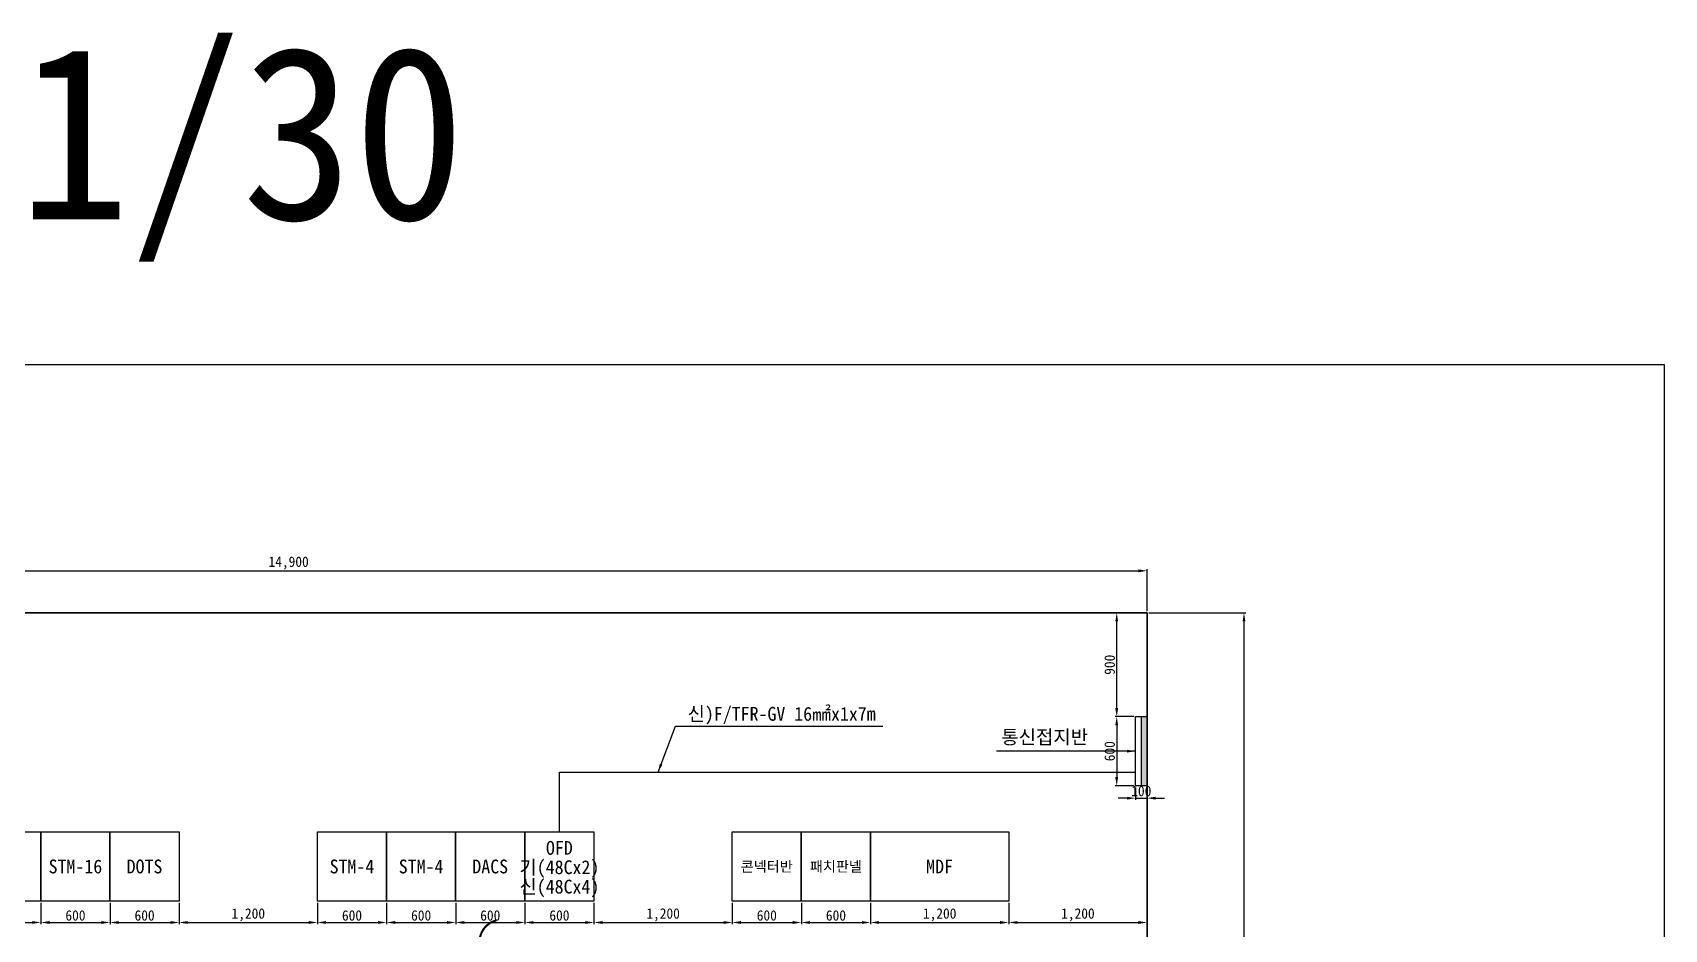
# Model space of a CAD drawing. Header units: millimetres. Extents: x 373947 to 397827, y -164049 to -145689.
# Drawn here: x 383665 to 397827, y -153466 to -145689 of the extents above; entities that cross this region are included whole.
import ezdxf
from ezdxf.enums import TextEntityAlignment as Align

# ---------------------------------------------------------------- set-up
doc = ezdxf.new("R2010")
doc.units = ezdxf.units.MM
for name, color, linetype in [('TT-BASE', 253, 'Continuous'), ('TT-CABL', 4, 'Continuous'), ('TT-TRAY', 4, 'Continuous'), ('TZ-BASE', 253, 'Continuous'), ('TZ-DIMS', 1, 'Continuous'), ('TZ-LEAL', 1, 'Continuous'), ('TZ-LEAT', 3, 'Continuous'), ('TZ-TEXT', 3, 'Continuous')]:
    doc.layers.add(name, color=color, linetype=linetype)
doc.layers.add('TX-PAPR', color=2, linetype='Continuous', plot=False)
doc.styles.get("Standard").update_dxf_attribs({"font": 'GulimChe.ttf'})
doc.dimstyles.new('D30', dxfattribs={"dimscale": 30, "dimtxt": 3, "dimasz": 2.5, "dimexe": 0.5, "dimexo": 0.5, "dimgap": 0.5, "dimtad": 1, "dimdec": 0, "dimzin": 1, "dimdsep": 46, "dimlunit": 6, "dimtxsty": 'Standard', "dimcen": 1, "dimclrd": 1, "dimclre": 1, "dimclrt": 3, "dimadec": 0, "dimazin": 0, "dimtfac": 1, "dimtdec": 0, "dimtix": 1, "dimtmove": 2, "dimatfit": 3, "dimfxl": 0, "dimtvp": 2, "dimlwd": -1, "dimlwe": -1, "dimarcsym": 0})
doc.dimstyles.new('고속철도', dxfattribs={"dimtxt": 3, "dimasz": 3, "dimexe": 2, "dimexo": 3, "dimgap": 1, "dimtad": 1, "dimdec": 0, "dimlfac": 10, "dimlunit": 6, "dimtxsty": 'Standard', "dimcen": 1, "dimclrd": 256, "dimclre": 256, "dimclrt": 256, "dimaunit": 1, "dimadec": 0, "dimazin": 0, "dimtfac": 1, "dimtdec": 0, "dimtix": 1, "dimtmove": 2, "dimatfit": 3, "dimfxl": 0, "dimtvp": 2, "dimlwd": -1, "dimlwe": -1, "dimarcsym": 0})

# ---------------------------------------------------------------- blocks, each defined once
blk = doc.blocks.new('*D1699')
at = {"layer": 'DEFPOINTS', "color": 0}
for p in [(386137, -153221), (386737, -153221), (386737, -153407)]:
    blk.add_point(p, dxfattribs=at)
at = {"layer": 'TZ-DIMS', "color": 1}
for p, q in [((386137, -153236), (386137, -153422)), ((386737, -153236), (386737, -153422)), ((386212, -153407), (386662, -153407))]:
    blk.add_line(p, q, dxfattribs=at)
for points in [[(386212, -153394), (386212, -153419), (386137, -153407)], [(386662, -153394), (386662, -153419), (386737, -153407)]]:
    blk.add_solid(points, dxfattribs=at)
at = {"layer": 'TZ-DIMS', "color": 3, "insert": (386437, -153346), "char_height": 90, "attachment_point": 5}
blk.add_mtext('600', dxfattribs=at)
blk = doc.blocks.new('*D1700')
at = {"layer": 'DEFPOINTS', "color": 0}
for p in [(386737, -153221), (387337, -153221), (387337, -153407)]:
    blk.add_point(p, dxfattribs=at)
at = {"layer": 'TZ-DIMS', "color": 1}
for p, q in [((386737, -153236), (386737, -153422)), ((387337, -153236), (387337, -153422)), ((386812, -153407), (387262, -153407))]:
    blk.add_line(p, q, dxfattribs=at)
for points in [[(386812, -153394), (386812, -153419), (386737, -153407)], [(387262, -153394), (387262, -153419), (387337, -153407)]]:
    blk.add_solid(points, dxfattribs=at)
at = {"layer": 'TZ-DIMS', "color": 3, "insert": (387037, -153346), "char_height": 90, "attachment_point": 5}
blk.add_mtext('600', dxfattribs=at)
blk = doc.blocks.new('*D1701')
at = {"layer": 'DEFPOINTS', "color": 0}
for p in [(387337, -153221), (387937, -153221), (387937, -153407)]:
    blk.add_point(p, dxfattribs=at)
at = {"layer": 'TZ-DIMS', "color": 1}
for p, q in [((387337, -153236), (387337, -153422)), ((387937, -153236), (387937, -153422)), ((387412, -153407), (387862, -153407))]:
    blk.add_line(p, q, dxfattribs=at)
for points in [[(387412, -153394), (387412, -153419), (387337, -153407)], [(387862, -153394), (387862, -153419), (387937, -153407)]]:
    blk.add_solid(points, dxfattribs=at)
at = {"layer": 'TZ-DIMS', "color": 3, "insert": (387637, -153346), "char_height": 90, "attachment_point": 5}
blk.add_mtext('600', dxfattribs=at)
blk = doc.blocks.new('*D1702')
at = {"layer": 'DEFPOINTS', "color": 0}
for p in [(387937, -153221), (388537, -153221), (388537, -153407)]:
    blk.add_point(p, dxfattribs=at)
at = {"layer": 'TZ-DIMS', "color": 1}
for p, q in [((387937, -153236), (387937, -153422)), ((388537, -153236), (388537, -153422)), ((388012, -153407), (388462, -153407))]:
    blk.add_line(p, q, dxfattribs=at)
for points in [[(388012, -153394), (388012, -153419), (387937, -153407)], [(388462, -153394), (388462, -153419), (388537, -153407)]]:
    blk.add_solid(points, dxfattribs=at)
at = {"layer": 'TZ-DIMS', "color": 3, "insert": (388237, -153346), "char_height": 90, "attachment_point": 5}
blk.add_mtext('600', dxfattribs=at)
blk = doc.blocks.new('*D1703')
at = {"layer": 'DEFPOINTS', "color": 0}
for p in [(389737, -153221), (390337, -153221), (390337, -153407)]:
    blk.add_point(p, dxfattribs=at)
at = {"layer": 'TZ-DIMS', "color": 1}
for p, q in [((389737, -153236), (389737, -153422)), ((390337, -153236), (390337, -153422)), ((389812, -153407), (390262, -153407))]:
    blk.add_line(p, q, dxfattribs=at)
for points in [[(389812, -153394), (389812, -153419), (389737, -153407)], [(390262, -153394), (390262, -153419), (390337, -153407)]]:
    blk.add_solid(points, dxfattribs=at)
at = {"layer": 'TZ-DIMS', "color": 3, "insert": (390037, -153346), "char_height": 90, "attachment_point": 5}
blk.add_mtext('600', dxfattribs=at)
blk = doc.blocks.new('*D1704')
at = {"layer": 'DEFPOINTS', "color": 0}
for p in [(390337, -153221), (390937, -153221), (390937, -153407)]:
    blk.add_point(p, dxfattribs=at)
at = {"layer": 'TZ-DIMS', "color": 1}
for p, q in [((390337, -153236), (390337, -153422)), ((390937, -153236), (390937, -153422)), ((390412, -153407), (390862, -153407))]:
    blk.add_line(p, q, dxfattribs=at)
for points in [[(390412, -153394), (390412, -153419), (390337, -153407)], [(390862, -153394), (390862, -153419), (390937, -153407)]]:
    blk.add_solid(points, dxfattribs=at)
at = {"layer": 'TZ-DIMS', "color": 3, "insert": (390637, -153346), "char_height": 90, "attachment_point": 5}
blk.add_mtext('600', dxfattribs=at)
blk = doc.blocks.new('*D1705')
at = {"layer": 'DEFPOINTS', "color": 0}
for p in [(390937, -153221), (392137, -153221), (392137, -153407)]:
    blk.add_point(p, dxfattribs=at)
at = {"layer": 'TZ-DIMS', "color": 1}
for p, q in [((390937, -153236), (390937, -153422)), ((392137, -153236), (392137, -153422)), ((391012, -153407), (392062, -153407))]:
    blk.add_line(p, q, dxfattribs=at)
for points in [[(391012, -153394), (391012, -153419), (390937, -153407)], [(392062, -153394), (392062, -153419), (392137, -153407)]]:
    blk.add_solid(points, dxfattribs=at)
at = {"layer": 'TZ-DIMS', "color": 3, "insert": (391537, -153340), "char_height": 90, "attachment_point": 5}
blk.add_mtext('1,200', dxfattribs=at)
blk = doc.blocks.new('*D1710')
at = {"layer": 'DEFPOINTS', "color": 0}
for p in [(383137, -153221), (383737, -153221), (383737, -153407)]:
    blk.add_point(p, dxfattribs=at)
at = {"layer": 'TZ-DIMS', "color": 1}
for p, q in [((383137, -153236), (383137, -153422)), ((383737, -153236), (383737, -153422)), ((383212, -153407), (383662, -153407))]:
    blk.add_line(p, q, dxfattribs=at)
for points in [[(383212, -153394), (383212, -153419), (383137, -153407)], [(383662, -153394), (383662, -153419), (383737, -153407)]]:
    blk.add_solid(points, dxfattribs=at)
at = {"layer": 'TZ-DIMS', "color": 3, "insert": (383437, -153346), "char_height": 90, "attachment_point": 5}
blk.add_mtext('600', dxfattribs=at)
blk = doc.blocks.new('*D1711')
at = {"layer": 'DEFPOINTS', "color": 0}
for p in [(383737, -153221), (384337, -153221), (384337, -153407)]:
    blk.add_point(p, dxfattribs=at)
at = {"layer": 'TZ-DIMS', "color": 1}
for p, q in [((383737, -153236), (383737, -153422)), ((384337, -153236), (384337, -153422)), ((383812, -153407), (384262, -153407))]:
    blk.add_line(p, q, dxfattribs=at)
for points in [[(383812, -153394), (383812, -153419), (383737, -153407)], [(384262, -153394), (384262, -153419), (384337, -153407)]]:
    blk.add_solid(points, dxfattribs=at)
at = {"layer": 'TZ-DIMS', "color": 3, "insert": (384037, -153346), "char_height": 90, "attachment_point": 5}
blk.add_mtext('600', dxfattribs=at)
blk = doc.blocks.new('*D1712')
at = {"layer": 'DEFPOINTS', "color": 0}
for p in [(384337, -153221), (384937, -153221), (384937, -153407)]:
    blk.add_point(p, dxfattribs=at)
at = {"layer": 'TZ-DIMS', "color": 1}
for p, q in [((384337, -153236), (384337, -153422)), ((384937, -153236), (384937, -153422)), ((384412, -153407), (384862, -153407))]:
    blk.add_line(p, q, dxfattribs=at)
for points in [[(384412, -153394), (384412, -153419), (384337, -153407)], [(384862, -153394), (384862, -153419), (384937, -153407)]]:
    blk.add_solid(points, dxfattribs=at)
at = {"layer": 'TZ-DIMS', "color": 3, "insert": (384637, -153346), "char_height": 90, "attachment_point": 5}
blk.add_mtext('600', dxfattribs=at)
blk = doc.blocks.new('*D1727')
at = {"layer": 'DEFPOINTS', "color": 0}
for p in [(384937, -153221), (386137, -153221), (386137, -153407)]:
    blk.add_point(p, dxfattribs=at)
at = {"layer": 'TZ-DIMS', "color": 1}
for p, q in [((384937, -153236), (384937, -153422)), ((386137, -153236), (386137, -153422)), ((385012, -153407), (386062, -153407))]:
    blk.add_line(p, q, dxfattribs=at)
for points in [[(385012, -153394), (385012, -153419), (384937, -153407)], [(386062, -153394), (386062, -153419), (386137, -153407)]]:
    blk.add_solid(points, dxfattribs=at)
at = {"layer": 'TZ-DIMS', "color": 3, "insert": (385537, -153340), "char_height": 90, "attachment_point": 5}
blk.add_mtext('1,200', dxfattribs=at)
blk = doc.blocks.new('*D1728')
at = {"layer": 'DEFPOINTS', "color": 0}
for p in [(388537, -153221), (389737, -153221), (389737, -153407)]:
    blk.add_point(p, dxfattribs=at)
at = {"layer": 'TZ-DIMS', "color": 1}
for p, q in [((388537, -153236), (388537, -153422)), ((389737, -153236), (389737, -153422)), ((388612, -153407), (389662, -153407))]:
    blk.add_line(p, q, dxfattribs=at)
for points in [[(388612, -153394), (388612, -153419), (388537, -153407)], [(389662, -153394), (389662, -153419), (389737, -153407)]]:
    blk.add_solid(points, dxfattribs=at)
at = {"layer": 'TZ-DIMS', "color": 3, "insert": (389137, -153340), "char_height": 90, "attachment_point": 5}
blk.add_mtext('1,200', dxfattribs=at)
blk = doc.blocks.new('*D1729')
at = {"layer": 'DEFPOINTS', "color": 0}
for p in [(392137, -153221), (393337, -153221), (393337, -153407)]:
    blk.add_point(p, dxfattribs=at)
at = {"layer": 'TZ-DIMS', "color": 1}
for p, q in [((392137, -153236), (392137, -153422)), ((393337, -153236), (393337, -153422)), ((392212, -153407), (393262, -153407))]:
    blk.add_line(p, q, dxfattribs=at)
for points in [[(392212, -153394), (392212, -153419), (392137, -153407)], [(393262, -153394), (393262, -153419), (393337, -153407)]]:
    blk.add_solid(points, dxfattribs=at)
at = {"layer": 'TZ-DIMS', "color": 3, "insert": (392737, -153340), "char_height": 90, "attachment_point": 5}
blk.add_mtext('1,200', dxfattribs=at)
blk = doc.blocks.new('*D1741')
at = {"layer": 'DEFPOINTS', "color": 0}
for p in [(393237, -151621), (393074, -152221), (393237, -152221)]:
    blk.add_point(p, dxfattribs=at)
at = {"layer": 'TZ-DIMS', "color": 1}
for p, q in [((393222, -151621), (393059, -151621)), ((393074, -151696), (393074, -152146)), ((393222, -152221), (393059, -152221))]:
    blk.add_line(p, q, dxfattribs=at)
for points in [[(393061, -151696), (393086, -151696), (393074, -151621)], [(393061, -152146), (393086, -152146), (393074, -152221)]]:
    blk.add_solid(points, dxfattribs=at)
at = {"layer": 'TZ-DIMS', "color": 3, "insert": (393013, -151921), "char_height": 90, "attachment_point": 5, "rotation": 90}
blk.add_mtext('600', dxfattribs=at)
blk = doc.blocks.new('*D1742')
at = {"layer": 'DEFPOINTS', "color": 0}
for p in [(393237, -152221), (393337, -152221), (393337, -152328)]:
    blk.add_point(p, dxfattribs=at)
at = {"layer": 'TZ-DIMS', "color": 1}
for p, q in [((393162, -152328), (393087, -152328)), ((393237, -152236), (393237, -152343)), ((393237, -152328), (393337, -152328)), ((393337, -152236), (393337, -152343)), ((393412, -152328), (393487, -152328))]:
    blk.add_line(p, q, dxfattribs=at)
for points in [[(393162, -152316), (393162, -152341), (393237, -152328)], [(393412, -152316), (393412, -152341), (393337, -152328)]]:
    blk.add_solid(points, dxfattribs=at)
at = {"layer": 'TZ-DIMS', "color": 3, "insert": (393287, -152267), "char_height": 90, "attachment_point": 5}
blk.add_mtext('100', dxfattribs=at)
blk = doc.blocks.new('*D1743')
at = {"layer": 'DEFPOINTS', "color": 0}
for p in [(393074, -150721), (393237, -150721), (393237, -151621)]:
    blk.add_point(p, dxfattribs=at)
at = {"layer": 'TZ-DIMS', "color": 1}
for p, q in [((393222, -150721), (393059, -150721)), ((393074, -151546), (393074, -150796)), ((393222, -151621), (393059, -151621))]:
    blk.add_line(p, q, dxfattribs=at)
for points in [[(393061, -150796), (393086, -150796), (393074, -150721)], [(393061, -151546), (393086, -151546), (393074, -151621)]]:
    blk.add_solid(points, dxfattribs=at)
at = {"layer": 'TZ-DIMS', "color": 3, "insert": (393013, -151171), "char_height": 90, "attachment_point": 5, "rotation": 90}
blk.add_mtext('900', dxfattribs=at)
blk = doc.blocks.new('*D1783')
at = {"layer": 'DEFPOINTS', "color": 0}
for p in [(393337, -150356), (378437, -150721), (393337, -150721)]:
    blk.add_point(p, dxfattribs=at)
at = {"layer": 'TZ-DIMS', "color": 1}
for p, q in [((378437, -150706), (378437, -150341)), ((378512, -150356), (393262, -150356)), ((393337, -150706), (393337, -150341))]:
    blk.add_line(p, q, dxfattribs=at)
for points in [[(378512, -150344), (378512, -150369), (378437, -150356)], [(393262, -150344), (393262, -150369), (393337, -150356)]]:
    blk.add_solid(points, dxfattribs=at)
at = {"layer": 'TZ-DIMS', "color": 3, "insert": (385887, -150289), "char_height": 90, "attachment_point": 5}
blk.add_mtext('14,900', dxfattribs=at)
blk = doc.blocks.new('*D1784')
at = {"layer": 'DEFPOINTS', "color": 0}
for p in [(393337, -150721), (393337, -162071), (394178, -162071)]:
    blk.add_point(p, dxfattribs=at)
at = {"layer": 'TZ-DIMS', "color": 1}
for p, q in [((393352, -150721), (394193, -150721)), ((394178, -150796), (394178, -161996)), ((393352, -162071), (394193, -162071))]:
    blk.add_line(p, q, dxfattribs=at)
for points in [[(394166, -150796), (394191, -150796), (394178, -150721)], [(394166, -161996), (394191, -161996), (394178, -162071)]]:
    blk.add_solid(points, dxfattribs=at)
at = {"layer": 'TZ-DIMS', "color": 3, "insert": (394112, -156396), "char_height": 90, "attachment_point": 5, "rotation": 90}
blk.add_mtext('11,350', dxfattribs=at)

msp = doc.modelspace()

# ---------------------------------------------------------------- hatches: boundary and pattern name
at = {"layer": 'TT-BASE'}
h = msp.add_hatch(color=256, dxfattribs=at)
h.dxf.hatch_style = 1
h.paths.add_polyline_path([(393336.5, -151620.8), (393286.5, -151620.8), (393286.5, -152220.8), (393336.5, -152220.8)])

# ---------------------------------------------------------------- linework, layer by layer
for points in [[(393236.5, -151620.8), (393336.5, -151620.8), (393336.5, -152220.8), (393236.5, -152220.8)], [(383136.5, -152620.8), (383736.5, -152620.8), (383736.5, -153220.8), (383136.5, -153220.8)], [(383736.5, -152620.8), (384336.5, -152620.8), (384336.5, -153220.8), (383736.5, -153220.8)], [(384336.5, -152620.8), (384936.5, -152620.8), (384936.5, -153220.8), (384336.5, -153220.8)], [(386136.5, -152620.8), (386736.5, -152620.8), (386736.5, -153220.8), (386136.5, -153220.8)], [(386736.5, -152620.8), (387336.5, -152620.8), (387336.5, -153220.8), (386736.5, -153220.8)], [(387336.5, -152620.8), (387936.5, -152620.8), (387936.5, -153220.8), (387336.5, -153220.8)], [(387936.5, -152620.8), (388536.5, -152620.8), (388536.5, -153220.8), (387936.5, -153220.8)], [(389736.5, -152620.8), (390336.5, -152620.8), (390336.5, -153220.8), (389736.5, -153220.8)], [(390336.5, -152620.8), (390936.5, -152620.8), (390936.5, -153220.8), (390336.5, -153220.8)], [(392136.5, -152620.8), (392136.5, -153220.8), (390936.5, -153220.8), (390936.5, -152620.8)]]:
    msp.add_lwpolyline(points, close=True, dxfattribs=at)
msp.add_lwpolyline([(393286.5, -151620.8), (393286.5, -152220.8)], dxfattribs=at)
at = {"layer": 'TT-CABL'}
msp.add_lwpolyline([(388236.5, -152620.8), (388236.5, -152103.8), (393236.5, -152103.8)], dxfattribs=at)
at = {"layer": 'TT-TRAY', "const_width": 18}
msp.add_lwpolyline([(387687.9, -153389.4, 0.7757415), (387687.9, -153760.4, -0.7757415), (387687.9, -154131.4, -1.1921254)], format="xyb", dxfattribs=at)
at = {"layer": 'TX-PAPR'}
msp.add_lwpolyline([(373946.5, -164048.9), (397826.5, -164048.9), (397826.5, -148568.9), (373946.5, -148568.9)], close=True, dxfattribs=at)
at = {"layer": 'TZ-BASE'}
msp.add_lwpolyline([(378436.5, -150720.8), (378436.5, -156720.8), (385336.5, -156720.8), (385336.5, -162070.8), (393336.5, -162070.8), (393336.5, -150720.8), (378436.5, -150720.8)], dxfattribs=at)
msp.add_lwpolyline([(378436.5, -150720.8), (393336.5, -150720.8), (393336.5, -162070.8), (378436.5, -162070.8)], close=True, dxfattribs=at)

# ---------------------------------------------------------------- texts
at = {"layer": 'TZ-LEAT', "insert": (389349.1, -151688.8), "char_height": 120, "attachment_point": 7}
msp.add_mtext('{\\C6;신)F/TFR-GV 16㎟x1x7m}', dxfattribs=at)
at = {"layer": 'TZ-TEXT'}
for s, height, p in [('1/30', 1500, (385480.6, -146559)), ('통신접지반', 120, (392448.1, -151798.3)), ('OFD', 120, (388236.5, -152759.4)), ('STM-16', 120, (384036.5, -152920.8)), ('DOTS', 120, (384636.5, -152920.8)), ('STM-4', 120, (386436.5, -152920.8)), ('STM-4', 120, (387036.5, -152920.8)), ('DACS', 120, (387636.5, -152920.8)), ('기(48Cx2)', 120, (388236.5, -152927.2)), ('콘넥터반', 90, (390036.5, -152920.8)), ('패치판넬', 90, (390636.5, -152920.8)), ('MDF', 120, (391536.5, -152920.8)), ('신(48Cx4)', 120, (388236.5, -153095.5))]:
    msp.add_text(s, height=height, dxfattribs=at).set_placement(p, align=Align.MIDDLE_CENTER)

# ---------------------------------------------------------------- dimensions: what is measured, and where the dimension line sits
at = {"layer": 'TZ-DIMS'}
for base, p1, p2, picture, middle in [((393336.5, -150356.1), (378436.5, -150720.8), (393336.5, -150720.8), '*D1783', (385886.5, -150289.4)), ((393336.5, -152328.3), (393236.5, -152220.8), (393336.5, -152220.8), '*D1742', (393286.5, -152267.1)), ((383736.5, -153406.9), (383136.5, -153220.8), (383736.5, -153220.8), '*D1710', (383436.5, -153345.9)), ((384336.5, -153406.9), (383736.5, -153220.8), (384336.5, -153220.8), '*D1711', (384036.5, -153345.9)), ((384936.5, -153406.9), (384336.5, -153220.8), (384936.5, -153220.8), '*D1712', (384636.5, -153345.9)), ((386136.5, -153406.9), (384936.5, -153220.8), (386136.5, -153220.8), '*D1727', (385536.5, -153340.2)), ((386736.5, -153406.9), (386136.5, -153220.8), (386736.5, -153220.8), '*D1699', (386436.5, -153345.9)), ((387336.5, -153406.9), (386736.5, -153220.8), (387336.5, -153220.8), '*D1700', (387036.5, -153345.9)), ((387936.5, -153406.9), (387336.5, -153220.8), (387936.5, -153220.8), '*D1701', (387636.5, -153345.9)), ((388536.5, -153406.9), (387936.5, -153220.8), (388536.5, -153220.8), '*D1702', (388236.5, -153345.9)), ((389736.5, -153406.9), (388536.5, -153220.8), (389736.5, -153220.8), '*D1728', (389136.5, -153340.2)), ((390336.5, -153406.9), (389736.5, -153220.8), (390336.5, -153220.8), '*D1703', (390036.5, -153345.9)), ((390936.5, -153406.9), (390336.5, -153220.8), (390936.5, -153220.8), '*D1704', (390636.5, -153345.9)), ((392136.5, -153406.9), (390936.5, -153220.8), (392136.5, -153220.8), '*D1705', (391536.5, -153340.2)), ((393336.5, -153406.9), (392136.5, -153220.8), (393336.5, -153220.8), '*D1729', (392736.5, -153340.2))]:
    dim = msp.add_linear_dim(base=base, p1=p1, p2=p2, dimstyle='D30', dxfattribs=at)
    dim.commit()
    dim.dimension.update_dxf_attribs({"geometry": picture, "text_midpoint": middle})
for base, p1, p2, picture, middle in [((393073.6, -150720.8), (393236.5, -151620.8), (393236.5, -150720.8), '*D1743', (393012.6, -151170.8)), ((394178.3, -162070.8), (393336.5, -150720.8), (393336.5, -162070.8), '*D1784', (394111.6, -156395.8)), ((393073.6, -152220.8), (393236.5, -151620.8), (393236.5, -152220.8), '*D1741', (393012.6, -151920.8))]:
    dim = msp.add_linear_dim(base=base, p1=p1, p2=p2, angle=90, dimstyle='D30', dxfattribs=at)
    dim.commit()
    dim.dimension.update_dxf_attribs({"geometry": picture, "text_midpoint": middle})

# ---------------------------------------------------------------- leaders
at = {"layer": 'TZ-LEAL', "annotation_type": 0, "has_hookline": 1, "hookline_direction": 0, "text_width": 1693.6}
msp.add_leader([(389092.8, -152103.8), (389244.7, -151703.8), (389334.1, -151703.8)], dimstyle='D30', dxfattribs=at)
at = {"layer": 'TZ-LEAL'}
msp.add_leader([(393236.5, -151920.8), (392029.8, -151920.8)], dimstyle='고속철도', override={"dimscale": 25, "dimgap": 1, "dimtad": 0, "dimlfac": 1, "dimfxl": 0.3}, dxfattribs=at)

doc.saveas('drawing.dxf')
